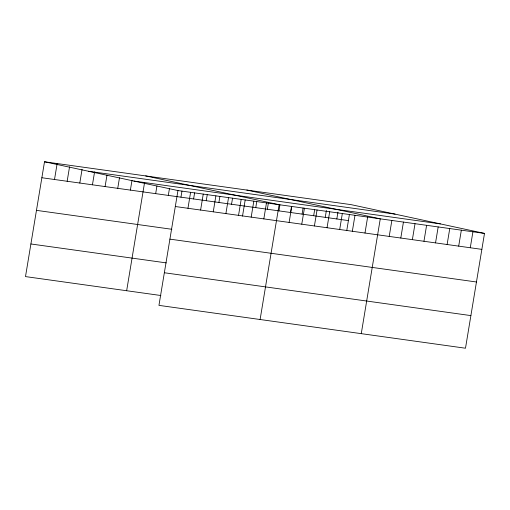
<?xml version="1.0" encoding="UTF-8"?>
<svg xmlns="http://www.w3.org/2000/svg" width="510" height="510" viewBox="0 0 510 510"><rect width="100%" height="100%" fill="white"/><g stroke="black" fill="none" stroke-linecap="round" stroke-linejoin="round"><path stroke-width="0.76" d="M44.51 161.778L177.958 190.555L158.948 305.369L465.49 348.222L484.5 233.408L351.052 204.631L44.51 161.778L25.5 276.592L160.873 295.513M54.513 179.501L57.152 163.544M67.154 181.273L69.545 166.834M79.802 183.039L82.065 169.358M92.444 184.805L94.586 171.889M105.092 186.571L106.979 175.172M117.733 188.343L119.499 177.703M130.381 190.109L132.013 180.228M126.658 290.732L144.534 182.758M155.671 193.647L156.927 186.042M168.313 195.413L169.447 188.572M180.961 197.179L181.968 191.097M187.96 208.284L190.6 192.321M193.602 198.945L194.61 192.869M200.602 210.05L203.248 194.093M206.25 200.717L207.258 194.635M213.25 211.816L215.889 195.859M218.892 202.483L219.899 196.401M225.892 213.588L228.537 197.625M231.54 204.249L232.547 198.173M238.54 215.354L241.179 199.397M242.511 216.119L245.189 199.939M251.181 217.12L253.827 201.163M255.765 207.64L256.772 201.558M263.829 218.892L266.469 202.929M267.348 209.259L268.477 202.419M260.106 319.515L279.117 204.695L145.669 175.918M278.925 210.872L279.933 204.797M290.509 212.491L291.516 206.416M289.119 222.424L291.758 206.467M302.086 214.111L303.093 208.035M301.761 224.19L304.406 208.233M313.669 215.73L314.676 209.655M314.409 225.962L317.048 209.999M325.246 217.349L326.381 210.509M327.05 227.728L329.696 211.771M336.829 218.969L337.964 212.128M339.698 229.494L342.337 213.537M346.736 230.686L349.414 214.506M352.34 231.266L354.986 215.303M364.988 233.032L367.627 217.069M361.265 333.655L380.275 218.841L246.827 190.058M389.213 236.417L391.858 220.46M400.796 238.036L403.435 222.079M412.373 239.655L415.019 223.699M423.957 241.275L426.596 225.312M435.534 242.894L438.179 226.931M447.117 244.513L449.756 228.55M458.694 246.132L461.34 230.169M470.277 247.752L472.917 231.789M88.542 171.271L395.091 214.123M133.92 181.056L440.461 223.909M177.958 190.555L484.5 233.408M41.865 177.735L348.413 220.588M175.312 206.518L481.861 249.371M36.465 210.356L171.838 229.283M169.913 239.139L476.455 281.992M30.9 243.971L166.279 262.892M164.347 272.748L470.896 315.601"/></g></svg>
